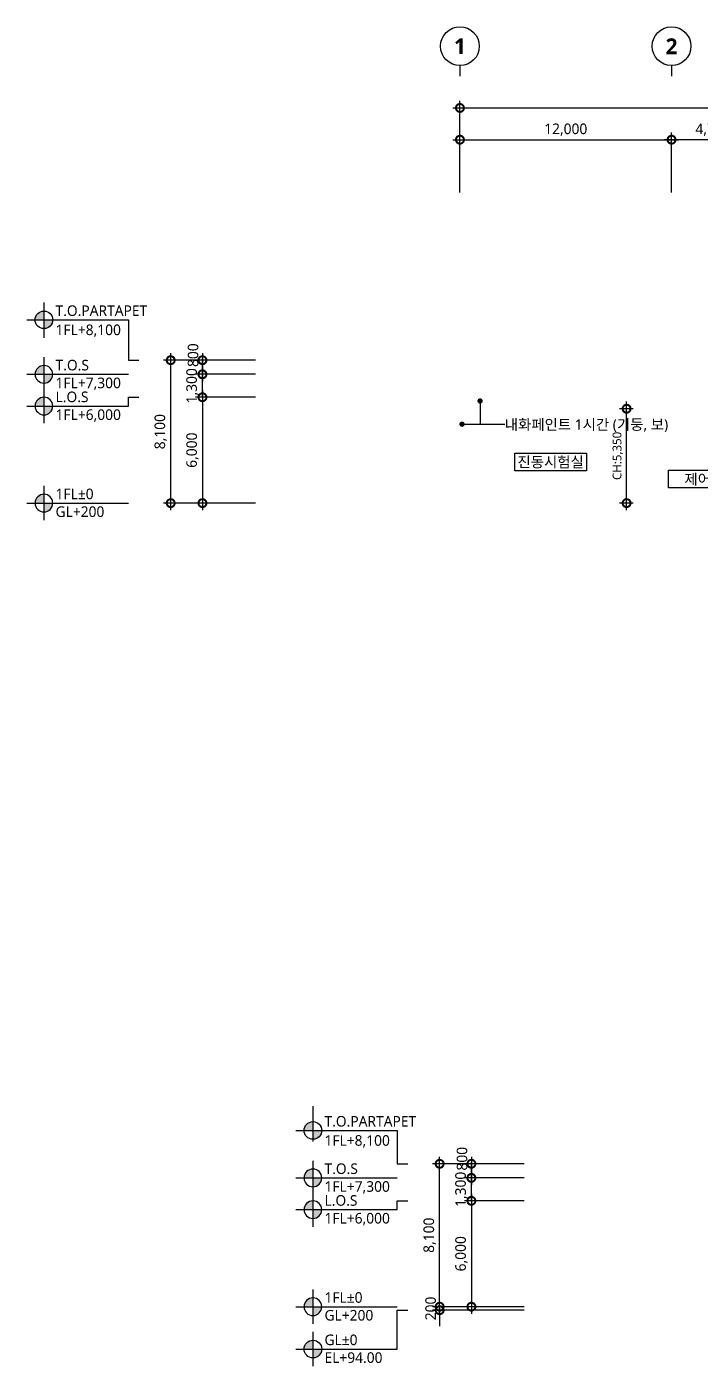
# Model space of a CAD drawing. Header units: millimetres. Extents: x 16690 to 499091, y 5875 to 101442.
# Drawn here: x 16690 to 54875, y 23069 to 98995 of the extents above; entities that cross this region are included whole.
import ezdxf
from ezdxf.enums import TextEntityAlignment as Align

# ---------------------------------------------------------------- set-up
doc = ezdxf.new("R2010")
doc.units = ezdxf.units.MM
doc.header["$LTSCALE"] = 200
doc.layers.get('DEFPOINTS').update_dxf_attribs({"color": 137})
for name, color, linetype in [('DIM', 7, 'Continuous'), ('DIM-INT', 7, 'Continuous'), ('SYM-BUB', 3, 'Continuous'), ('SYM-LEAD', 6, 'Continuous'), ('SYM-LEVEL', 7, 'Continuous'), ('TEXT', 3, 'Continuous'), ('TEXT-NOTE', 6, 'Continuous')]:
    doc.layers.add(name, color=color, linetype=linetype)
doc.styles.add('$0$스타일1', font='malgun.ttf')
doc.styles.add('맑은고딕B', font='malgunbd.ttf')
doc.styles.add('스타일1', font='malgun.ttf')
doc.dimstyles.new('CJA', dxfattribs={"dimscale": 300, "dimtxt": 2.7, "dimasz": 1, "dimexe": 2, "dimexo": 3, "dimgap": 1, "dimtad": 1, "dimdec": 0, "dimzin": 1, "dimdsep": 46, "dimlunit": 6, "dimtxsty": '$0$스타일1', "dimblk": 'CJDOT', "dimcen": 0.09, "dimdle": 1, "dimclrd": 256, "dimclre": 256, "dimclrt": 3, "dimadec": 0, "dimazin": 0, "dimtfac": 1, "dimtdec": 0, "dimtix": 1, "dimtmove": 2, "dimatfit": 3, "dimldrblk": 'CJDOT', "dimfxl": 1, "dimtolj": 1, "dimtzin": 1, "dimarcsym": 0})
doc.dimstyles.new('DIM-QD 1', dxfattribs={"dimtxt": 3, "dimasz": 1.5, "dimexe": 1, "dimexo": 0, "dimgap": 1, "dimtad": 1, "dimdec": 3, "dimdsep": 46, "dimlunit": 6, "dimtxsty": '$0$스타일1', "dimblk1": 'ARCHTICK', "dimblk2": 'ARCHTICK', "dimsah": 1, "dimcen": 0, "dimclrd": 256, "dimclre": 256, "dimclrt": 3, "dimazin": 2, "dimtfac": 1, "dimtdec": 3, "dimtix": 1, "dimtmove": 2, "dimatfit": 3, "dimldrblk": 'ARCHTICK', "dimfxl": 1, "dimtolj": 1, "dimtzin": 0, "dimarcsym": 0})

# ---------------------------------------------------------------- blocks, each defined once
blk = doc.blocks.new('_DotSmall')
at = {"color": 0, "linetype": 'ByBlock', "const_width": 0.5}
blk.add_lwpolyline([(-0.0625, 0, 1), (0.0625, 0, 1)], format="xyb", close=True, dxfattribs=at)
blk = doc.blocks.new('*D16')
at = {"layer": 'DEFPOINTS', "color": 0, "transparency": 16777216}
for p in [(112250, 94395), (41250, 88995), (112250, 88995)]:
    blk.add_point(p, dxfattribs=at)
at = {"layer": 'DIM', "color": 7, "lineweight": -2, "transparency": 16777216}
for p, q in [((40850, 94395), (112650, 94395)), ((41250, 89595), (41250, 94795)), ((112250, 89595), (112250, 94795))]:
    blk.add_line(p, q, dxfattribs=at)
at = {"layer": 'DIM', "color": 7, "lineweight": -2, "transparency": 16777216, "xscale": 900, "yscale": 900, "zscale": 900, "rotation": 180}
blk.add_blockref('_DotSmall', (41250, 94395), dxfattribs=at)
at = {"layer": 'DIM', "color": 7, "lineweight": -2, "transparency": 16777216, "xscale": 900, "yscale": 900, "zscale": 900}
blk.add_blockref('_DotSmall', (112250, 94395), dxfattribs=at)
at = {"layer": 'DIM', "color": 3, "transparency": 16777216, "insert": (76750, 94957), "char_height": 600, "attachment_point": 5, "style": '스타일1'}
blk.add_mtext('\\A1;71,000', dxfattribs=at)
blk = doc.blocks.new('CJDOT')
blk.add_line((-2, 0), (2, 0))
at = {"const_width": 0.5}
blk.add_lwpolyline([(-0.25, 0, 1), (0.25, 0, 1)], format="xyb", close=True, dxfattribs=at)
blk = doc.blocks.new('*D17')
at = {"layer": 'DEFPOINTS', "color": 0, "transparency": 16777216}
for p in [(53250, 92595), (41250, 88995), (53250, 88995)]:
    blk.add_point(p, dxfattribs=at)
at = {"layer": 'DIM', "color": 7, "lineweight": -2, "transparency": 16777216}
for p, q in [((41250, 89595), (41250, 92995)), ((53250, 89595), (53250, 92995)), ((40850, 92595), (53650, 92595))]:
    blk.add_line(p, q, dxfattribs=at)
at = {"layer": 'DIM', "color": 7, "lineweight": -2, "transparency": 16777216, "xscale": 900, "yscale": 900, "zscale": 900, "rotation": 180}
blk.add_blockref('_DotSmall', (41250, 92595), dxfattribs=at)
at = {"layer": 'DIM', "color": 7, "lineweight": -2, "transparency": 16777216, "xscale": 900, "yscale": 900, "zscale": 900}
blk.add_blockref('_DotSmall', (53250, 92595), dxfattribs=at)
at = {"layer": 'DIM', "color": 3, "transparency": 16777216, "insert": (47250, 93157), "char_height": 600, "attachment_point": 5, "style": '스타일1'}
blk.add_mtext('\\A1;12,000', dxfattribs=at)
blk = doc.blocks.new('*D23')
at = {"layer": 'DEFPOINTS', "color": 0, "transparency": 16777216}
for p in [(40100, 34544), (45500, 34544), (45500, 26444)]:
    blk.add_point(p, dxfattribs=at)
at = {"layer": 'DIM', "color": 7, "lineweight": -2, "transparency": 16777216}
for p, q in [((40100, 26044), (40100, 34944)), ((44900, 34544), (39700, 34544)), ((44900, 26444), (39700, 26444))]:
    blk.add_line(p, q, dxfattribs=at)
at = {"layer": 'DIM', "color": 7, "lineweight": -2, "transparency": 16777216, "xscale": 900, "yscale": 900, "zscale": 900}
for p, rotation in [((40100, 34544), 90), ((40100, 26444), 270)]:
    blk.add_blockref('_DotSmall', p, dxfattribs=dict(at, rotation=rotation))
at = {"layer": 'DIM', "color": 3, "transparency": 16777216, "insert": (39538, 30494), "char_height": 600, "attachment_point": 5, "rotation": 90, "style": '$0$스타일1'}
blk.add_mtext('\\A1;8,100', dxfattribs=at)
blk = doc.blocks.new('*D24')
at = {"layer": 'DEFPOINTS', "color": 0, "transparency": 16777216}
for p in [(45500, 32444), (41900, 26444), (45500, 26444)]:
    blk.add_point(p, dxfattribs=at)
at = {"layer": 'DIM', "color": 7, "lineweight": -2, "transparency": 16777216}
for p, q in [((41900, 32844), (41900, 26044)), ((44900, 32444), (41500, 32444)), ((44900, 26444), (41500, 26444))]:
    blk.add_line(p, q, dxfattribs=at)
at = {"layer": 'DIM', "color": 7, "lineweight": -2, "transparency": 16777216, "xscale": 900, "yscale": 900, "zscale": 900}
for p, rotation in [((41900, 32444), 90), ((41900, 26444), 270)]:
    blk.add_blockref('_DotSmall', p, dxfattribs=dict(at, rotation=rotation))
at = {"layer": 'DIM', "color": 3, "transparency": 16777216, "insert": (41340, 29444), "char_height": 600, "attachment_point": 5, "rotation": 90, "style": '$0$스타일1'}
blk.add_mtext('\\A1;6,000', dxfattribs=at)
blk = doc.blocks.new('*D25')
at = {"layer": 'DEFPOINTS', "color": 0, "transparency": 16777216}
for p in [(45500, 34544), (41900, 33744), (45500, 33744)]:
    blk.add_point(p, dxfattribs=at)
at = {"layer": 'DIM', "color": 7, "lineweight": -2, "transparency": 16777216}
for p, q in [((41900, 34944), (41900, 33344)), ((44900, 34544), (41500, 34544)), ((44900, 33744), (41500, 33744))]:
    blk.add_line(p, q, dxfattribs=at)
at = {"layer": 'DIM', "color": 7, "lineweight": -2, "transparency": 16777216, "xscale": 900, "yscale": 900, "zscale": 900}
for p, rotation in [((41900, 34544), 90), ((41900, 33744), 270)]:
    blk.add_blockref('_DotSmall', p, dxfattribs=dict(at, rotation=rotation))
at = {"layer": 'DIM', "color": 3, "transparency": 16777216, "insert": (41370, 34830), "char_height": 600, "attachment_point": 5, "rotation": 90, "style": '$0$스타일1'}
blk.add_mtext('\\A1;800', dxfattribs=at)
blk = doc.blocks.new('NEW_BUB')
at = {"layer": 'SYM-BUB', "color": 6}
blk.add_line((0, 3), (0, 0), dxfattribs=at)
blk.add_circle((0, 8.5), 5.5, dxfattribs=at)
at = {"layer": 'SYM-BUB', "color": 3, "style": '맑은고딕B'}
blk.add_attdef('X', text='', height=4.5, dxfattribs=at).set_placement((0, 8.5), align=Align.MIDDLE)
blk = doc.blocks.new('room-1')
at = {"layer": 'TEXT-NOTE', "color": 6}
for p, q in [((0, 5), (20.29, 5)), ((0, 0), (0, 5)), ((20.29, 5), (20.29, 0)), ((20.29, 0), (0, 0))]:
    blk.add_line(p, q, dxfattribs=at)
at = {"layer": 'TEXT-NOTE', "color": 3, "style": '스타일1'}
blk.add_attdef('실명', text='', height=3, dxfattribs=at).set_placement((10.15, 2.59), align=Align.MIDDLE)
blk = doc.blocks.new('*D75')
at = {"layer": 'DEFPOINTS', "color": 0, "transparency": 16777216}
for p in [(50701, 77345), (51673, 77345), (51673, 71995)]:
    blk.add_point(p, dxfattribs=at)
at = {"layer": 'DIM-INT', "color": 7, "lineweight": -2, "transparency": 16777216}
for p, q in [((50701, 71595), (50701, 77745)), ((51073, 77345), (50301, 77345)), ((51073, 71995), (50301, 71995))]:
    blk.add_line(p, q, dxfattribs=at)
at = {"layer": 'DIM-INT', "color": 7, "lineweight": -2, "transparency": 16777216, "xscale": 900, "yscale": 900, "zscale": 900}
for p, rotation in [((50701, 77345), 90), ((50701, 71995), 270)]:
    blk.add_blockref('_DotSmall', p, dxfattribs=dict(at, rotation=rotation))
at = {"layer": 'DIM-INT', "color": 3, "transparency": 16777216, "insert": (50201, 74670), "char_height": 500, "attachment_point": 5, "rotation": 90, "style": '스타일1'}
blk.add_mtext('\\A1;CH:5,350', dxfattribs=at)
blk = doc.blocks.new('LEVEL1')
at = {"layer": 'SYM-LEVEL'}
h = blk.add_hatch(color=6, dxfattribs=at)
edge = h.paths.add_edge_path()
edge.add_ellipse((4.87, 0), major_axis=(1.77, 1.77), ratio=1, start_angle=405, end_angle=495)
edge.add_line((2.37, 0), (4.87, 0))
edge.add_line((4.87, 0), (4.87, 2.5))
edge = h.paths.add_edge_path()
edge.add_ellipse((4.87, 0), major_axis=(1.77, 1.77), ratio=1, start_angle=225, end_angle=315)
edge.add_line((7.37, 0), (4.87, 0))
edge.add_line((4.87, 0), (4.87, -2.5))
at = {"layer": 'SYM-LEVEL', "color": 6}
for p, q in [((4.87, 4.87), (4.87, -4.87)), ((0, 0), (9.74, 0)), ((9.07, 0), (28.8, 0))]:
    blk.add_line(p, q, dxfattribs=at)
blk.add_ellipse((4.87, 0), major_axis=(1.77, 1.77), ratio=1, start_param=5.497787, end_param=11.780972, dxfattribs=at)
at = {"layer": 'SYM-LEVEL', "color": 3, "style": '스타일1'}
for tag, p in [('1층-바닥마감', (8.16, 1.11)), ('EL-+100', (8.16, -3.93))]:
    blk.add_attdef(tag, p, '', height=3, dxfattribs=at)
blk = doc.blocks.new('*D81')
at = {"layer": 'DEFPOINTS', "color": 0, "transparency": 16777216}
for p in [(41900, 33744), (45500, 33744), (45500, 32444)]:
    blk.add_point(p, dxfattribs=at)
at = {"layer": 'DIM', "color": 7, "lineweight": -2, "transparency": 16777216}
for p, q in [((41900, 33744), (41900, 34644)), ((44900, 33744), (41500, 33744)), ((41900, 32444), (41900, 33744)), ((44900, 32444), (41500, 32444)), ((41900, 32444), (41900, 31544))]:
    blk.add_line(p, q, dxfattribs=at)
at = {"layer": 'DIM', "color": 7, "lineweight": -2, "transparency": 16777216, "xscale": 900, "yscale": 900, "zscale": 900}
for p, rotation in [((41900, 33744), 270), ((41900, 32444), 90)]:
    blk.add_blockref('_DotSmall', p, dxfattribs=dict(at, rotation=rotation))
at = {"layer": 'DIM', "color": 3, "transparency": 16777216, "insert": (41338, 33094), "char_height": 600, "attachment_point": 5, "rotation": 90, "style": '$0$스타일1'}
blk.add_mtext('\\A1;1,300', dxfattribs=at)
blk = doc.blocks.new('*D82')
at = {"layer": 'DEFPOINTS', "color": 0, "transparency": 16777216}
for p in [(40100, 26244), (45500, 26444), (45500, 26244)]:
    blk.add_point(p, dxfattribs=at)
at = {"layer": 'DIM', "color": 7, "lineweight": -2, "transparency": 16777216}
for p, q in [((40100, 26444), (40100, 27344)), ((44900, 26444), (39700, 26444)), ((44900, 26244), (39700, 26244)), ((40100, 26444), (40100, 26244)), ((40100, 26244), (40100, 25344))]:
    blk.add_line(p, q, dxfattribs=at)
at = {"layer": 'DIM', "color": 7, "lineweight": -2, "transparency": 16777216, "xscale": 900, "yscale": 900, "zscale": 900}
for p, rotation in [((40100, 26444), 270), ((40100, 26244), 90)]:
    blk.add_blockref('_DotSmall', p, dxfattribs=dict(at, rotation=rotation))
at = {"layer": 'DIM', "color": 3, "transparency": 16777216, "insert": (39590, 26344), "char_height": 600, "attachment_point": 5, "rotation": 90, "style": '$0$스타일1'}
blk.add_mtext('\\A1;200', dxfattribs=at)
blk = doc.blocks.new('*D84')
at = {"layer": 'DEFPOINTS', "color": 0, "transparency": 16777216}
for p in [(24850, 80095), (30250, 80095), (30250, 71995)]:
    blk.add_point(p, dxfattribs=at)
at = {"layer": 'DIM', "color": 7, "lineweight": -2, "transparency": 16777216}
for p, q in [((24850, 71595), (24850, 80495)), ((29650, 80095), (24450, 80095)), ((29650, 71995), (24450, 71995))]:
    blk.add_line(p, q, dxfattribs=at)
at = {"layer": 'DIM', "color": 7, "lineweight": -2, "transparency": 16777216, "xscale": 900, "yscale": 900, "zscale": 900}
for p, rotation in [((24850, 80095), 90), ((24850, 71995), 270)]:
    blk.add_blockref('_DotSmall', p, dxfattribs=dict(at, rotation=rotation))
at = {"layer": 'DIM', "color": 3, "transparency": 16777216, "insert": (24288, 76045), "char_height": 600, "attachment_point": 5, "rotation": 90, "style": '$0$스타일1'}
blk.add_mtext('\\A1;8,100', dxfattribs=at)
blk = doc.blocks.new('*D85')
at = {"layer": 'DEFPOINTS', "color": 0, "transparency": 16777216}
for p in [(30250, 77995), (26650, 71995), (30250, 71995)]:
    blk.add_point(p, dxfattribs=at)
at = {"layer": 'DIM', "color": 7, "lineweight": -2, "transparency": 16777216}
for p, q in [((26650, 78395), (26650, 71595)), ((29650, 77995), (26250, 77995)), ((29650, 71995), (26250, 71995))]:
    blk.add_line(p, q, dxfattribs=at)
at = {"layer": 'DIM', "color": 7, "lineweight": -2, "transparency": 16777216, "xscale": 900, "yscale": 900, "zscale": 900}
for p, rotation in [((26650, 77995), 90), ((26650, 71995), 270)]:
    blk.add_blockref('_DotSmall', p, dxfattribs=dict(at, rotation=rotation))
at = {"layer": 'DIM', "color": 3, "transparency": 16777216, "insert": (26090, 74995), "char_height": 600, "attachment_point": 5, "rotation": 90, "style": '$0$스타일1'}
blk.add_mtext('\\A1;6,000', dxfattribs=at)
blk = doc.blocks.new('*D86')
at = {"layer": 'DEFPOINTS', "color": 0, "transparency": 16777216}
for p in [(30250, 80095), (26650, 79295), (30250, 79295)]:
    blk.add_point(p, dxfattribs=at)
at = {"layer": 'DIM', "color": 7, "lineweight": -2, "transparency": 16777216}
for p, q in [((26650, 80495), (26650, 78895)), ((29650, 80095), (26250, 80095)), ((29650, 79295), (26250, 79295))]:
    blk.add_line(p, q, dxfattribs=at)
at = {"layer": 'DIM', "color": 7, "lineweight": -2, "transparency": 16777216, "xscale": 900, "yscale": 900, "zscale": 900}
for p, rotation in [((26650, 80095), 90), ((26650, 79295), 270)]:
    blk.add_blockref('_DotSmall', p, dxfattribs=dict(at, rotation=rotation))
at = {"layer": 'DIM', "color": 3, "transparency": 16777216, "insert": (26120, 80381), "char_height": 600, "attachment_point": 5, "rotation": 90, "style": '$0$스타일1'}
blk.add_mtext('\\A1;800', dxfattribs=at)
blk = doc.blocks.new('*D83')
at = {"layer": 'DEFPOINTS', "color": 0, "transparency": 16777216}
for p in [(26650, 79295), (30250, 79295), (30250, 77995)]:
    blk.add_point(p, dxfattribs=at)
at = {"layer": 'DIM', "color": 7, "lineweight": -2, "transparency": 16777216}
for p, q in [((26650, 79295), (26650, 80195)), ((29650, 79295), (26250, 79295)), ((26650, 77995), (26650, 79295)), ((29650, 77995), (26250, 77995)), ((26650, 77995), (26650, 77095))]:
    blk.add_line(p, q, dxfattribs=at)
at = {"layer": 'DIM', "color": 7, "lineweight": -2, "transparency": 16777216, "xscale": 900, "yscale": 900, "zscale": 900}
for p, rotation in [((26650, 79295), 270), ((26650, 77995), 90)]:
    blk.add_blockref('_DotSmall', p, dxfattribs=dict(at, rotation=rotation))
at = {"layer": 'DIM', "color": 3, "transparency": 16777216, "insert": (26088, 78645), "char_height": 600, "attachment_point": 5, "rotation": 90, "style": '$0$스타일1'}
blk.add_mtext('\\A1;1,300', dxfattribs=at)
blk = doc.blocks.new('_ARCHTICK')
at = {"color": 0, "linetype": 'ByBlock', "const_width": 0.15}
blk.add_lwpolyline([(-0.5, -0.5), (0.5, 0.5)], dxfattribs=at)
blk = doc.blocks.new('*D129')
at = {"layer": 'DEFPOINTS', "color": 0, "transparency": 16777216}
for p in [(53250, 92595), (53250, 88995), (57950, 88995)]:
    blk.add_point(p, dxfattribs=at)
at = {"layer": 'DIM', "color": 7, "lineweight": -2, "transparency": 16777216}
for p, q in [((53250, 89595), (53250, 92995)), ((57950, 89595), (57950, 92995)), ((58350, 92595), (52850, 92595))]:
    blk.add_line(p, q, dxfattribs=at)
at = {"layer": 'DIM', "color": 7, "lineweight": -2, "transparency": 16777216, "xscale": 900, "yscale": 900, "zscale": 900, "rotation": 180}
blk.add_blockref('_DotSmall', (53250, 92595), dxfattribs=at)
at = {"layer": 'DIM', "color": 7, "lineweight": -2, "transparency": 16777216, "xscale": 900, "yscale": 900, "zscale": 900}
blk.add_blockref('_DotSmall', (57950, 92595), dxfattribs=at)
at = {"layer": 'DIM', "color": 3, "transparency": 16777216, "insert": (55600, 93155), "char_height": 600, "attachment_point": 5, "style": '스타일1'}
blk.add_mtext('\\A1;4,700', dxfattribs=at)

msp = doc.modelspace()

# ---------------------------------------------------------------- hatches: boundary and pattern name
at = {"layer": 'SYM-LEVEL'}
h = msp.add_hatch(color=6, dxfattribs=at)
edge = h.paths.add_edge_path()
edge.add_ellipse((17663.9, 82383.1), major_axis=(353.6, 353.6), ratio=1, start_angle=405, end_angle=495)
edge.add_line((17163.9, 82383.1), (17663.9, 82383.1))
edge.add_line((17663.9, 82383.1), (17663.9, 82883.1))
edge = h.paths.add_edge_path()
edge.add_ellipse((17663.9, 82383.1), major_axis=(353.6, 353.6), ratio=1, start_angle=225, end_angle=315)
edge.add_line((18163.9, 82383.1), (17663.9, 82383.1))
edge.add_line((17663.9, 82383.1), (17663.9, 81883.1))
h = msp.add_hatch(color=6, dxfattribs=at)
edge = h.paths.add_edge_path()
edge.add_ellipse((32913.9, 36431.8), major_axis=(353.6, 353.6), ratio=1, start_angle=405, end_angle=495)
edge.add_line((32413.9, 36431.8), (32913.9, 36431.8))
edge.add_line((32913.9, 36431.8), (32913.9, 36931.8))
edge = h.paths.add_edge_path()
edge.add_ellipse((32913.9, 36431.8), major_axis=(353.6, 353.6), ratio=1, start_angle=225, end_angle=315)
edge.add_line((33413.9, 36431.8), (32913.9, 36431.8))
edge.add_line((32913.9, 36431.8), (32913.9, 35931.8))
h = msp.add_hatch(color=6, dxfattribs=at)
edge = h.paths.add_edge_path()
edge.add_ellipse((32913.9, 24043.6), major_axis=(353.6, 353.6), ratio=1, start_angle=405, end_angle=495)
edge.add_line((32413.9, 24043.6), (32913.9, 24043.6))
edge.add_line((32913.9, 24043.6), (32913.9, 24543.6))
edge = h.paths.add_edge_path()
edge.add_ellipse((32913.9, 24043.6), major_axis=(353.6, 353.6), ratio=1, start_angle=225, end_angle=315)
edge.add_line((33413.9, 24043.6), (32913.9, 24043.6))
edge.add_line((32913.9, 24043.6), (32913.9, 23543.6))

# ---------------------------------------------------------------- linework, layer by layer
at = {"layer": 'SYM-LEVEL', "color": 6}
for p, q in [((17663.9, 83357.3), (17663.9, 81359)), ((16689.8, 82383.1), (18638.1, 82383.1)), ((18503.9, 82383.1), (22450, 82383.1)), ((32913.9, 37806), (32913.9, 35807.7)), ((31939.8, 36431.8), (33888.1, 36431.8)), ((33753.9, 36431.8), (37700, 36431.8)), ((32913.9, 25017.8), (32913.9, 23069.5)), ((31939.8, 24043.6), (33888.1, 24043.6)), ((33753.9, 24043.6), (37700, 24043.6))]:
    msp.add_line(p, q, dxfattribs=at)
for points in [[(22450, 82383.1), (22450, 80094.9), (23050, 80094.9)], [(22450, 77494.9), (22450, 77994.9), (23050, 77994.9)], [(37700, 36431.8), (37700, 34543.6), (38300, 34543.6)], [(37700, 31943.6), (37700, 32443.6), (38300, 32443.6)], [(37700, 24043.6), (37700, 26243.6), (38300, 26243.6)]]:
    msp.add_lwpolyline(points, dxfattribs=at)
for centre in [(17663.9, 82383.1), (32913.9, 36431.8), (32913.9, 24043.6)]:
    msp.add_ellipse(centre, major_axis=(353.6, 353.6), ratio=1, start_param=5.497787143782105, end_param=11.78097245096169, dxfattribs=at)

# ---------------------------------------------------------------- block references
at = {"layer": 'SYM-BUB', "xscale": 200.0000000000001, "yscale": 200.0000000000001, "zscale": 200.0000000000001}
for p, values in [((41250, 96194.9), {'X': '1'}), ((53250, 96194.9), {'X': '2'})]:
    msp.add_blockref('NEW_BUB', p, dxfattribs=at).add_auto_attribs(values)
at = {"layer": 'SYM-LEVEL', "xscale": 200.000000000167, "yscale": 200.000000000167, "zscale": 200.000000000167}
for p, values in [((16689.8, 79294.9), {'EL-+100': '1FL+7,300', '1층-바닥마감': 'T.O.S'}), ((16689.8, 77494.9), {'EL-+100': '1FL+6,000', '1층-바닥마감': 'L.O.S'}), ((16689.8, 71994.9), {'EL-+100': 'GL+200', '1층-바닥마감': '1FL±0'}), ((31939.8, 33743.6), {'EL-+100': '1FL+7,300', '1층-바닥마감': 'T.O.S'}), ((31939.8, 31943.6), {'EL-+100': '1FL+6,000', '1층-바닥마감': 'L.O.S'}), ((31939.8, 26443.6), {'EL-+100': 'GL+200', '1층-바닥마감': '1FL±0'})]:
    msp.add_blockref('LEVEL1', p, dxfattribs=at).add_auto_attribs(values)
at = {"layer": 'TEXT-NOTE'}
ref = msp.add_blockref('room-1', (44362.9, 73833.3), dxfattribs=dict(at, xscale=200.000000000167, yscale=200.000000000167, zscale=200.000000000167))
ref.add_attrib('실명', '진동시험실', dxfattribs={"color": 3, "height": 600, "style": '스타일1'}).set_placement((46392.3, 74333.3), align=Align.MIDDLE)
ref = msp.add_blockref('room-1', (53082.9, 72853.3), dxfattribs=dict(at, xscale=200.000000000167, yscale=200.000000000167, zscale=200.000000000167))
ref.add_attrib('실명', '제어룸', dxfattribs={"color": 3, "height": 600, "style": '스타일1'}).set_placement((55112.3, 73353.3), align=Align.MIDDLE)

# ---------------------------------------------------------------- texts
at = {"layer": 'SYM-LEVEL', "color": 3, "style": '스타일1'}
for tag, p, s in [('T.O.PARTAPET', (18321.2, 82604.2), '1층 바닥마감'), ('1FL+8,100', (18321.2, 81517.5), 'EL +100'), ('T.O.PARTAPET', (33571.2, 36652.9), '1층 바닥마감'), ('1FL+8,100', (33571.2, 35566.2), 'EL +100'), ('GL±0', (33571.2, 24264.7), '1층 바닥마감'), ('EL+94.00', (33571.2, 23258), 'EL +100')]:
    msp.add_attdef(tag, p, s, height=600, dxfattribs=at)
at = {"layer": 'TEXT', "color": 3, "style": '스타일1'}
msp.add_text('내화페인트 1시간 (기둥, 보)', height=600, dxfattribs=at).set_placement((43792.6, 76149.1))

# ---------------------------------------------------------------- dimensions: what is measured, and where the dimension line sits
at = {"layer": 'DIM'}
for base, p1, p2, angle, override, picture, middle in [((112250, 94394.9), (41250, 88994.9), (112250, 88994.9), 180, {"dimscale": 200, "dimtxt": 3, "dimasz": 4.5, "dimtxsty": '스타일1', "dimblk1": 'DotSmall', "dimblk2": 'DotSmall', "dimsah": 1, "dimdle": 2, "dimclrd": 7, "dimclre": 7}, '*D16', (76750, 94956.9)), ((53250, 92594.9), (41250, 88994.9), (53250, 88994.9), 180, {"dimscale": 200, "dimtxt": 3, "dimasz": 4.5, "dimtxsty": '스타일1', "dimblk1": 'DotSmall', "dimblk2": 'DotSmall', "dimsah": 1, "dimdle": 2, "dimclrd": 7, "dimclre": 7}, '*D17', (47250, 93156.9)), ((53250, 92594.9), (57950, 88994.9), (53250, 88994.9), 180, {"dimscale": 200, "dimtxt": 3, "dimasz": 4.5, "dimtxsty": '스타일1', "dimblk1": 'DotSmall', "dimblk2": 'DotSmall', "dimsah": 1, "dimdle": 2, "dimclrd": 7, "dimclre": 7}, '*D129', (55600, 93155.3)), ((24850, 80094.9), (30250, 71994.9), (30250, 80094.9), 270, {"dimscale": 200, "dimtxt": 3, "dimasz": 4.5, "dimblk1": 'DotSmall', "dimblk2": 'DotSmall', "dimsah": 1, "dimdle": 2, "dimclrd": 7, "dimclre": 7}, '*D84', (24288, 76044.9)), ((26650, 79294.9), (30250, 77994.9), (30250, 79294.9), 90, {"dimscale": 200, "dimtxt": 3, "dimasz": 4.5, "dimblk1": 'DotSmall', "dimblk2": 'DotSmall', "dimsah": 1, "dimdle": 2, "dimclrd": 7, "dimclre": 7}, '*D83', (26088, 78644.9)), ((26650, 71994.9), (30250, 77994.9), (30250, 71994.9), 270, {"dimscale": 200, "dimtxt": 3, "dimasz": 4.5, "dimblk1": 'DotSmall', "dimblk2": 'DotSmall', "dimsah": 1, "dimdle": 2, "dimclrd": 7, "dimclre": 7}, '*D85', (26089.7, 74994.9)), ((40100, 34543.6), (45500, 26443.6), (45500, 34543.6), 270, {"dimscale": 200, "dimtxt": 3, "dimasz": 4.5, "dimblk1": 'DotSmall', "dimblk2": 'DotSmall', "dimsah": 1, "dimdle": 2, "dimclrd": 7, "dimclre": 7}, '*D23', (39538, 30493.6)), ((41900, 33743.6), (45500, 32443.6), (45500, 33743.6), 90, {"dimscale": 200, "dimtxt": 3, "dimasz": 4.5, "dimblk1": 'DotSmall', "dimblk2": 'DotSmall', "dimsah": 1, "dimdle": 2, "dimclrd": 7, "dimclre": 7}, '*D81', (41338, 33093.6)), ((41900, 26443.6), (45500, 32443.6), (45500, 26443.6), 270, {"dimscale": 200, "dimtxt": 3, "dimasz": 4.5, "dimblk1": 'DotSmall', "dimblk2": 'DotSmall', "dimsah": 1, "dimdle": 2, "dimclrd": 7, "dimclre": 7}, '*D24', (41339.7, 29443.6)), ((40100, 26243.6), (45500, 26443.6), (45500, 26243.6), 90, {"dimscale": 200, "dimtxt": 3, "dimasz": 4.5, "dimblk1": 'DotSmall', "dimblk2": 'DotSmall', "dimsah": 1, "dimdle": 2, "dimclrd": 7, "dimclre": 7}, '*D82', (39590, 26343.6))]:
    dim = msp.add_linear_dim(base=base, p1=p1, p2=p2, angle=angle, dimstyle='CJA', override=override, dxfattribs=at)
    dim.commit()
    dim.dimension.update_dxf_attribs({"geometry": picture, "text_midpoint": middle})
for base, p1, p2, picture, middle in [((26650, 79294.9), (30250, 80094.9), (30250, 79294.9), '*D86', (26120, 80381.3)), ((41900, 33743.6), (45500, 34543.6), (45500, 33743.6), '*D25', (41370, 34830))]:
    dim = msp.add_linear_dim(base=base, p1=p1, p2=p2, angle=270, dimstyle='CJA', override={"dimscale": 200, "dimtxt": 3, "dimasz": 4.5, "dimblk1": 'DotSmall', "dimblk2": 'DotSmall', "dimsah": 1, "dimdle": 2, "dimclrd": 7, "dimclre": 7}, dxfattribs=at)
    dim.commit()
    dim.dimension.update_dxf_attribs({"geometry": picture, "text_midpoint": middle, "dimtype": 160})
at = {"layer": 'DIM-INT'}
dim = msp.add_linear_dim(base=(50701.2, 77344.9), p1=(51672.9, 71994.9), p2=(51672.9, 77344.9), angle=270, text='CH:<>', dimstyle='CJA', override={"dimscale": 200, "dimtxt": 2.5, "dimasz": 4.5, "dimlunit": 6, "dimtxsty": '스타일1', "dimblk1": 'DotSmall', "dimblk2": 'DotSmall', "dimsah": 1, "dimdle": 2, "dimclrd": 7, "dimclre": 7}, dxfattribs=at)
dim.commit()
dim.dimension.update_dxf_attribs({"geometry": '*D75', "text_midpoint": (50200.9, 74669.9)})

# ---------------------------------------------------------------- leaders
at = {"layer": 'SYM-LEAD'}
for points in [[(42392.6, 77783.3), (42392.6, 76467.3), (43792.6, 76467.3)], [(41370, 76467.3), (42392.6, 76467.3), (43792.6, 76467.3)]]:
    msp.add_leader(points, dimstyle='DIM-QD 1', override={"dimscale": 200, "dimasz": 1.5, "dimtad": 0, "dimclrd": 6, "dimldrblk": 'DOT'}, dxfattribs=at)

doc.saveas('drawing.dxf')
